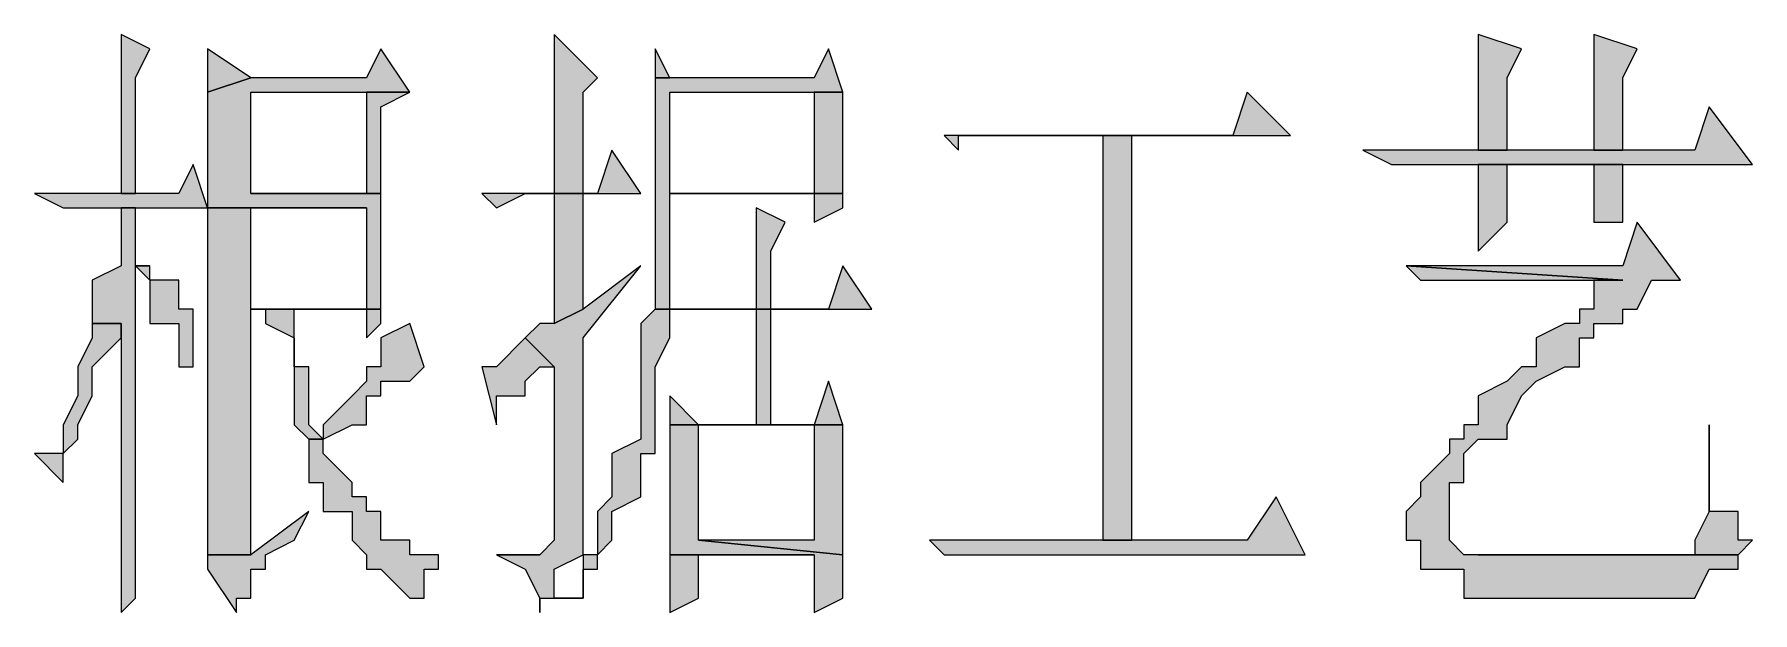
# Model space of a CAD drawing. Header units: millimetres. Extents: x 20 to 821, y 1 to 1134.
# Drawn here: x 612.36 to 633.78, y 519.8 to 527 of the extents above; entities that cross this region are included whole.
import ezdxf

# ---------------------------------------------------------------- set-up
doc = ezdxf.new("R2010")
doc.units = ezdxf.units.MM
doc.layers.add('1', color=7, linetype='Continuous')

msp = doc.modelspace()

# ---------------------------------------------------------------- hatches: boundary and pattern name
h = msp.add_hatch(color=0)
h.dxf.hatch_style = 2
h.paths.add_polyline_path([(613.44, 527.001732), (613.44, 525.021732), (613.62, 525.021732), (613.62, 526.461732), (613.8, 526.821732)])
h = msp.add_hatch(color=0)
h.dxf.hatch_style = 2
h.paths.add_polyline_path([(618.84, 527.001732), (618.84, 525.021732), (619.2, 525.021732), (619.2, 526.281732), (619.38, 526.461732)])
h = msp.add_hatch(color=0)
h.dxf.hatch_style = 2
h.paths.add_polyline_path([(630.36, 527.001732), (630.36, 525.561732), (630.72, 525.561732), (630.72, 526.461732), (630.9, 526.821732)])
h = msp.add_hatch(color=0)
h.dxf.hatch_style = 2
h.paths.add_polyline_path([(631.8, 527.001732), (631.8, 525.561732), (632.16, 525.561732), (632.16, 526.461732), (632.34, 526.821732)])
h = msp.add_hatch(color=0)
h.dxf.hatch_style = 2
h.paths.add_polyline_path([(614.52, 526.821732), (614.52, 526.281732), (615.06, 526.461732)])
h = msp.add_hatch(color=0)
h.dxf.hatch_style = 2
h.paths.add_polyline_path([(616.68, 526.821732), (616.5, 526.461732), (615.06, 526.461732), (614.52, 526.281732), (614.52, 524.841732), (616.5, 524.841732), (616.5, 523.581732), (615.06, 523.581732), (616.68, 523.581732), (616.68, 523.941732), (616.68, 525.021732), (615.06, 525.021732), (615.06, 526.281732), (616.5, 526.281732), (617.04, 526.281732)])
h = msp.add_hatch(color=0)
h.dxf.hatch_style = 2
h.paths.add_polyline_path([(622.26, 526.821732), (622.08, 526.461732), (620.1, 526.461732), (620.1, 526.281732), (620.1, 523.581732), (621.54, 523.581732), (620.28, 523.581732), (620.28, 525.021732), (622.44, 525.021732), (620.28, 525.021732), (620.28, 526.281732), (622.44, 526.281732)])
h = msp.add_hatch(color=0)
h.dxf.hatch_style = 2
h.paths.add_polyline_path([(620.1, 526.821732), (620.1, 526.461732), (620.28, 526.461732)])
h = msp.add_hatch(color=0)
h.dxf.hatch_style = 2
h.paths.add_polyline_path([(617.04, 526.281732), (616.5, 526.281732), (616.5, 525.021732), (615.06, 525.021732), (616.68, 525.021732), (616.68, 526.101732)])
h = msp.add_hatch(color=0)
h.dxf.hatch_style = 2
h.paths.add_polyline_path([(622.44, 526.281732), (622.08, 526.281732), (622.08, 525.021732), (620.28, 525.021732), (622.44, 525.021732)])
h = msp.add_hatch(color=0)
h.dxf.hatch_style = 2
h.paths.add_polyline_path([(627.48, 526.281732), (627.3, 525.741732), (623.7, 525.741732), (623.88, 525.561732), (623.88, 525.741732), (624.24, 525.741732), (628.02, 525.741732)])
h = msp.add_hatch(color=0)
h.dxf.hatch_style = 2
h.paths.add_polyline_path([(633.24, 526.101732), (633.06, 525.561732), (628.92, 525.561732), (629.28, 525.381732), (633.78, 525.381732)])
h = msp.add_hatch(color=0)
h.dxf.hatch_style = 2
h.paths.add_polyline_path([(625.68, 520.701732), (626.04, 520.701732), (626.04, 525.741732), (625.68, 525.741732)])
h = msp.add_hatch(color=0)
h.dxf.hatch_style = 2
h.paths.add_polyline_path([(619.56, 525.561732), (619.38, 525.021732), (617.94, 525.021732), (618.12, 524.841732), (618.48, 525.021732), (619.92, 525.021732)])
h = msp.add_hatch(color=0)
h.dxf.hatch_style = 2
h.paths.add_polyline_path([(614.34, 525.381732), (614.16, 525.021732), (612.36, 525.021732), (612.72, 524.841732), (614.52, 524.841732)])
h = msp.add_hatch(color=0)
h.dxf.hatch_style = 2
h.paths.add_polyline_path([(630.36, 525.381732), (630.36, 524.301732), (630.72, 524.661732), (630.72, 525.381732), (631.8, 525.381732)])
h = msp.add_hatch(color=0)
h.dxf.hatch_style = 2
h.paths.add_polyline_path([(632.16, 525.381732), (630.36, 525.381732), (631.8, 525.381732), (631.8, 524.661732), (632.16, 524.661732)])
h = msp.add_hatch(color=0)
h.dxf.hatch_style = 2
h.paths.add_polyline_path([(619.2, 525.021732), (618.84, 525.021732), (618.84, 523.401732), (619.2, 523.581732)])
h = msp.add_hatch(color=0)
h.dxf.hatch_style = 2
h.paths.add_polyline_path([(622.44, 525.021732), (622.08, 525.021732), (622.08, 524.661732), (622.44, 524.841732)])
h = msp.add_hatch(color=0)
h.dxf.hatch_style = 2
h.paths.add_polyline_path([(613.62, 524.841732), (613.44, 524.841732), (613.44, 524.661732), (613.44, 524.121732), (613.08, 523.941732), (613.08, 523.401732), (613.44, 523.401732), (613.44, 521.061732), (613.44, 520.701732), (613.44, 519.801732), (613.62, 519.981732), (613.62, 524.121732), (613.8, 524.121732), (613.62, 524.121732)])
h = msp.add_hatch(color=0)
h.dxf.hatch_style = 2
h.paths.add_polyline_path([(614.52, 524.841732), (614.52, 520.521732), (615.06, 520.521732), (615.06, 523.581732), (615.24, 523.581732), (616.68, 523.581732), (615.06, 523.581732), (615.06, 524.841732), (616.5, 524.841732)])
h = msp.add_hatch(color=0)
h.dxf.hatch_style = 2
h.paths.add_polyline_path([(621.36, 524.841732), (621.36, 523.581732), (620.28, 523.581732), (621.54, 523.581732), (621.54, 524.301732), (621.72, 524.661732)])
h = msp.add_hatch(color=0)
h.dxf.hatch_style = 2
h.paths.add_polyline_path([(632.34, 524.661732), (632.16, 524.121732), (629.46, 524.121732), (632.16, 523.941732), (631.8, 523.941732), (631.8, 523.581732), (631.62, 523.581732), (631.62, 523.401732), (631.44, 523.401732), (631.08, 523.221732), (631.08, 522.861732), (630.9, 522.861732), (630.72, 522.681732), (630.36, 522.501732), (630.36, 522.141732), (630.18, 522.141732), (630.18, 521.961732), (630, 521.961732), (630, 521.781732), (629.64, 521.421732), (629.64, 521.241732), (629.46, 521.061732), (629.46, 520.701732), (629.64, 520.701732), (629.64, 520.341732), (630, 520.341732), (630.18, 520.341732), (630.18, 519.981732), (633.06, 519.981732), (633.24, 520.341732), (633.6, 520.341732), (633.6, 520.521732), (630.18, 520.521732), (630, 520.701732), (630, 521.421732), (630.18, 521.421732), (630.18, 521.781732), (630.36, 521.961732), (630.72, 521.961732), (630.72, 522.141732), (630.9, 522.501732), (631.08, 522.681732), (631.44, 522.861732), (631.62, 522.861732), (631.62, 523.221732), (631.8, 523.221732), (631.8, 523.401732), (632.16, 523.401732), (632.16, 523.581732), (632.34, 523.581732), (632.52, 523.941732), (632.88, 523.941732)])
h = msp.add_hatch(color=0)
h.dxf.hatch_style = 2
h.paths.add_polyline_path([(613.8, 524.121732), (613.62, 524.121732), (613.8, 523.941732), (613.8, 523.401732), (614.16, 523.401732), (614.16, 522.861732), (614.34, 522.861732), (614.34, 523.581732), (614.16, 523.581732), (614.16, 523.941732), (613.8, 523.941732)])
h = msp.add_hatch(color=0)
h.dxf.hatch_style = 2
h.paths.add_polyline_path([(619.92, 524.121732), (619.2, 523.581732), (618.84, 523.401732), (618.66, 523.401732), (618.48, 523.221732), (618.84, 522.861732), (618.84, 520.701732), (618.66, 520.521732), (618.12, 520.521732), (618.48, 520.341732), (618.66, 519.981732), (618.66, 519.801732), (618.66, 519.981732), (618.84, 519.981732), (618.84, 520.341732), (619.2, 520.521732), (619.2, 520.701732), (619.2, 523.221732)])
h = msp.add_hatch(color=0)
h.dxf.hatch_style = 2
h.paths.add_polyline_path([(622.44, 524.121732), (622.26, 523.581732), (620.1, 523.581732), (619.92, 523.401732), (619.92, 521.961732), (619.56, 521.781732), (619.56, 521.241732), (619.38, 521.061732), (619.38, 520.521732), (619.2, 520.521732), (619.2, 520.341732), (619.2, 519.981732), (618.84, 519.981732), (619.2, 519.981732), (619.2, 520.341732), (619.38, 520.341732), (619.38, 520.521732), (619.56, 520.701732), (619.56, 521.061732), (619.92, 521.241732), (619.92, 521.781732), (620.1, 521.781732), (620.1, 522.861732), (620.28, 523.221732), (620.28, 523.581732), (621.36, 523.581732), (622.8, 523.581732)])
h = msp.add_hatch(color=0)
h.dxf.hatch_style = 2
h.paths.add_polyline_path([(629.46, 524.121732), (629.64, 523.941732), (632.16, 523.941732)])
h = msp.add_hatch(color=0)
h.dxf.hatch_style = 2
h.paths.add_polyline_path([(615.24, 523.581732), (615.24, 523.401732), (615.6, 523.221732), (615.6, 522.141732), (615.78, 521.961732), (615.96, 521.961732), (615.78, 522.141732), (615.78, 522.861732), (615.6, 522.861732), (615.6, 523.581732), (616.5, 523.581732)])
h = msp.add_hatch(color=0)
h.dxf.hatch_style = 2
h.paths.add_polyline_path([(616.68, 523.581732), (615.24, 523.581732), (616.5, 523.581732), (616.5, 523.221732), (616.68, 523.401732)])
h = msp.add_hatch(color=0)
h.dxf.hatch_style = 2
h.paths.add_polyline_path([(621.36, 522.141732), (621.54, 522.141732), (621.54, 523.581732), (621.36, 523.581732)])
h = msp.add_hatch(color=0)
h.dxf.hatch_style = 2
h.paths.add_polyline_path([(613.08, 523.401732), (613.08, 523.221732), (612.9, 522.861732), (612.9, 522.501732), (612.72, 522.141732), (612.72, 521.781732), (612.36, 521.781732), (612.72, 521.421732), (612.72, 521.781732), (612.9, 521.961732), (612.9, 522.141732), (613.08, 522.501732), (613.08, 522.861732), (613.44, 523.221732), (613.44, 523.401732)])
h = msp.add_hatch(color=0)
h.dxf.hatch_style = 2
h.paths.add_polyline_path([(617.04, 523.401732), (616.68, 523.221732), (616.68, 522.861732), (616.5, 522.861732), (616.5, 522.681732), (616.32, 522.501732), (615.96, 522.141732), (615.96, 521.961732), (615.78, 521.961732), (615.78, 521.421732), (615.96, 521.421732), (615.96, 521.061732), (616.32, 521.061732), (616.32, 520.701732), (616.5, 520.521732), (616.5, 520.341732), (616.68, 520.341732), (617.04, 519.981732), (617.22, 519.981732), (617.22, 520.341732), (617.4, 520.341732), (617.4, 520.521732), (617.04, 520.521732), (617.04, 520.701732), (616.68, 520.701732), (616.68, 521.061732), (616.5, 521.061732), (616.5, 521.241732), (616.32, 521.241732), (616.32, 521.421732), (615.96, 521.781732), (615.96, 521.961732), (616.32, 522.141732), (616.5, 522.141732), (616.5, 522.501732), (616.68, 522.501732), (616.68, 522.681732), (617.04, 522.681732), (617.22, 522.861732)])
h = msp.add_hatch(color=0)
h.dxf.hatch_style = 2
h.paths.add_polyline_path([(618.48, 523.221732), (618.12, 522.861732), (617.94, 522.861732), (618.12, 522.141732), (618.12, 522.501732), (618.48, 522.501732), (618.48, 522.681732), (618.66, 522.861732), (618.84, 522.861732)])
h = msp.add_hatch(color=0)
h.dxf.hatch_style = 2
h.paths.add_polyline_path([(622.26, 522.681732), (622.08, 522.141732), (620.28, 522.141732), (620.28, 521.961732), (620.28, 520.521732), (622.08, 520.521732), (622.08, 519.801732), (622.44, 519.981732), (622.44, 520.521732), (620.64, 520.701732), (620.64, 522.141732), (622.08, 522.141732), (622.44, 522.141732)])
h = msp.add_hatch(color=0)
h.dxf.hatch_style = 2
h.paths.add_polyline_path([(620.28, 522.501732), (620.28, 522.141732), (620.64, 522.141732)])
h = msp.add_hatch(color=0)
h.dxf.hatch_style = 2
h.paths.add_polyline_path([(622.44, 522.141732), (622.08, 522.141732), (622.08, 520.701732), (620.64, 520.701732), (622.44, 520.521732)])
h = msp.add_hatch(color=0)
h.dxf.hatch_style = 2
h.paths.add_polyline_path([(633.24, 522.141732), (633.24, 521.061732), (633.06, 520.701732), (633.06, 520.521732), (632.88, 520.521732), (630.36, 520.521732), (633.6, 520.521732), (633.78, 520.701732), (633.6, 520.701732), (633.6, 521.061732), (633.24, 521.061732), (633.24, 521.241732), (633.24, 521.781732)])
h = msp.add_hatch(color=0)
h.dxf.hatch_style = 2
h.paths.add_polyline_path([(627.84, 521.241732), (627.48, 520.701732), (623.52, 520.701732), (623.7, 520.521732), (628.2, 520.521732)])
h = msp.add_hatch(color=0)
h.dxf.hatch_style = 2
h.paths.add_polyline_path([(615.78, 521.061732), (615.06, 520.521732), (614.52, 520.521732), (614.52, 520.341732), (614.88, 519.801732), (614.88, 519.981732), (615.06, 519.981732), (615.06, 520.341732), (615.24, 520.341732), (615.24, 520.521732), (615.6, 520.701732)])
h = msp.add_hatch(color=0)
h.dxf.hatch_style = 2
h.paths.add_polyline_path([(618.12, 520.521732), (618.66, 520.521732), (618.48, 520.521732)])
h = msp.add_hatch(color=0)
h.dxf.hatch_style = 2
h.paths.add_polyline_path([(620.28, 520.521732), (620.28, 519.801732), (620.64, 519.981732), (620.64, 520.521732), (622.08, 520.521732)])

# ---------------------------------------------------------------- linework, layer by layer
at = {"layer": '1', "color": 0, "lineweight": 5}
for points in [[(613.44, 527.001732), (613.44, 525.021732), (613.62, 525.021732), (613.62, 526.461732), (613.8, 526.821732), (613.44, 527.001732)], [(618.84, 527.001732), (618.84, 525.021732), (619.2, 525.021732), (619.2, 526.281732), (619.38, 526.461732), (618.84, 527.001732)], [(630.36, 527.001732), (630.36, 525.561732), (630.72, 525.561732), (630.72, 526.461732), (630.9, 526.821732), (630.36, 527.001732)], [(631.8, 527.001732), (631.8, 525.561732), (632.16, 525.561732), (632.16, 526.461732), (632.34, 526.821732), (631.8, 527.001732)], [(614.52, 526.821732), (614.52, 526.281732), (615.06, 526.461732), (614.52, 526.821732)], [(616.68, 526.821732), (616.5, 526.461732), (615.06, 526.461732), (614.52, 526.281732), (614.52, 524.841732), (616.5, 524.841732), (616.5, 523.581732), (615.06, 523.581732), (616.68, 523.581732), (616.68, 523.941732), (616.68, 525.021732), (615.06, 525.021732), (615.06, 526.281732), (616.5, 526.281732), (617.04, 526.281732), (616.68, 526.821732)], [(622.26, 526.821732), (622.08, 526.461732), (620.1, 526.461732), (620.1, 526.281732), (620.1, 523.581732), (621.54, 523.581732), (620.28, 523.581732), (620.28, 525.021732), (622.44, 525.021732), (620.28, 525.021732), (620.28, 526.281732), (622.44, 526.281732), (622.26, 526.821732)], [(620.1, 526.821732), (620.1, 526.461732), (620.28, 526.461732), (620.1, 526.821732)], [(617.04, 526.281732), (616.5, 526.281732), (616.5, 525.021732), (615.06, 525.021732), (616.68, 525.021732), (616.68, 526.101732), (617.04, 526.281732)], [(622.44, 526.281732), (622.08, 526.281732), (622.08, 525.021732), (620.28, 525.021732), (622.44, 525.021732), (622.44, 526.281732)], [(627.48, 526.281732), (627.3, 525.741732), (623.7, 525.741732), (623.88, 525.561732), (623.88, 525.741732), (624.24, 525.741732), (628.02, 525.741732), (627.48, 526.281732)], [(633.24, 526.101732), (633.06, 525.561732), (628.92, 525.561732), (629.28, 525.381732), (633.78, 525.381732), (633.24, 526.101732)], [(625.68, 520.701732), (626.04, 520.701732), (626.04, 525.741732), (625.68, 525.741732), (625.68, 520.701732)], [(619.56, 525.561732), (619.38, 525.021732), (617.94, 525.021732), (618.12, 524.841732), (618.48, 525.021732), (619.92, 525.021732), (619.56, 525.561732)], [(614.34, 525.381732), (614.16, 525.021732), (612.36, 525.021732), (612.72, 524.841732), (614.52, 524.841732), (614.34, 525.381732)], [(630.36, 525.381732), (630.36, 524.301732), (630.72, 524.661732), (630.72, 525.381732), (631.8, 525.381732), (630.36, 525.381732)], [(632.16, 525.381732), (630.36, 525.381732), (631.8, 525.381732), (631.8, 524.661732), (632.16, 524.661732), (632.16, 525.381732)], [(619.2, 525.021732), (618.84, 525.021732), (618.84, 523.401732), (619.2, 523.581732), (619.2, 525.021732)], [(622.44, 525.021732), (622.08, 525.021732), (622.08, 524.661732), (622.44, 524.841732), (622.44, 525.021732)], [(613.62, 524.841732), (613.44, 524.841732), (613.44, 524.661732), (613.44, 524.121732), (613.08, 523.941732), (613.08, 523.401732), (613.44, 523.401732), (613.44, 521.061732), (613.44, 520.701732), (613.44, 519.801732), (613.62, 519.981732), (613.62, 524.121732), (613.8, 524.121732), (613.62, 524.121732), (613.62, 524.841732)], [(614.52, 524.841732), (614.52, 520.521732), (615.06, 520.521732), (615.06, 523.581732), (615.24, 523.581732), (616.68, 523.581732), (615.06, 523.581732), (615.06, 524.841732), (616.5, 524.841732), (614.52, 524.841732)], [(621.36, 524.841732), (621.36, 523.581732), (620.28, 523.581732), (621.54, 523.581732), (621.54, 524.301732), (621.72, 524.661732), (621.36, 524.841732)], [(632.34, 524.661732), (632.16, 524.121732), (629.46, 524.121732), (632.16, 523.941732), (631.8, 523.941732), (631.8, 523.581732), (631.62, 523.581732), (631.62, 523.401732), (631.44, 523.401732), (631.08, 523.221732), (631.08, 522.861732), (630.9, 522.861732), (630.72, 522.681732), (630.36, 522.501732), (630.36, 522.141732), (630.18, 522.141732), (630.18, 521.961732), (630, 521.961732), (630, 521.781732), (630, 521.781732), (629.64, 521.421732), (629.64, 521.241732), (629.46, 521.061732), (629.46, 520.701732), (629.64, 520.701732), (629.64, 520.341732), (630, 520.341732), (630.18, 520.341732), (630.18, 519.981732), (633.06, 519.981732), (633.24, 520.341732), (633.6, 520.341732), (633.6, 520.521732), (630.18, 520.521732), (630, 520.701732), (630, 521.421732), (630.18, 521.421732), (630.18, 521.781732), (630.36, 521.961732), (630.72, 521.961732), (630.72, 522.141732), (630.9, 522.501732), (631.08, 522.681732), (631.44, 522.861732), (631.62, 522.861732), (631.62, 523.221732), (631.8, 523.221732), (631.8, 523.401732), (632.16, 523.401732), (632.16, 523.581732), (632.34, 523.581732), (632.52, 523.941732), (632.88, 523.941732), (632.34, 524.661732)], [(613.8, 524.121732), (613.62, 524.121732), (613.8, 523.941732), (613.8, 523.401732), (614.16, 523.401732), (614.16, 522.861732), (614.34, 522.861732), (614.34, 523.581732), (614.16, 523.581732), (614.16, 523.941732), (613.8, 523.941732), (613.8, 524.121732)], [(619.92, 524.121732), (619.2, 523.581732), (618.84, 523.401732), (618.66, 523.401732), (618.48, 523.221732), (618.84, 522.861732), (618.84, 520.701732), (618.66, 520.521732), (618.12, 520.521732), (618.48, 520.341732), (618.66, 519.981732), (618.66, 519.801732), (618.66, 519.981732), (618.84, 519.981732), (618.84, 520.341732), (619.2, 520.521732), (619.2, 520.701732), (619.2, 523.221732), (619.92, 524.121732)], [(622.44, 524.121732), (622.26, 523.581732), (620.1, 523.581732), (619.92, 523.401732), (619.92, 521.961732), (619.56, 521.781732), (619.56, 521.241732), (619.38, 521.061732), (619.38, 520.521732), (619.2, 520.521732), (619.2, 520.341732), (619.2, 520.341732), (619.2, 519.981732), (618.84, 519.981732), (619.2, 519.981732), (619.2, 520.341732), (619.38, 520.341732), (619.38, 520.521732), (619.56, 520.701732), (619.56, 521.061732), (619.92, 521.241732), (619.92, 521.781732), (620.1, 521.781732), (620.1, 522.861732), (620.28, 523.221732), (620.28, 523.581732), (621.36, 523.581732), (622.8, 523.581732), (622.44, 524.121732)], [(629.46, 524.121732), (629.64, 523.941732), (632.16, 523.941732), (629.46, 524.121732)], [(615.24, 523.581732), (615.24, 523.401732), (615.6, 523.221732), (615.6, 522.141732), (615.78, 521.961732), (615.96, 521.961732), (615.78, 522.141732), (615.78, 522.861732), (615.6, 522.861732), (615.6, 523.581732), (616.5, 523.581732), (615.24, 523.581732)], [(616.68, 523.581732), (615.24, 523.581732), (616.5, 523.581732), (616.5, 523.221732), (616.68, 523.401732), (616.68, 523.581732)], [(621.36, 522.141732), (621.54, 522.141732), (621.54, 523.581732), (621.36, 523.581732), (621.36, 522.141732)], [(613.08, 523.401732), (613.08, 523.221732), (612.9, 522.861732), (612.9, 522.501732), (612.72, 522.141732), (612.72, 521.781732), (612.36, 521.781732), (612.72, 521.421732), (612.72, 521.781732), (612.9, 521.961732), (612.9, 522.141732), (613.08, 522.501732), (613.08, 522.861732), (613.44, 523.221732), (613.44, 523.221732), (613.44, 523.401732), (613.08, 523.401732)], [(617.04, 523.401732), (616.68, 523.221732), (616.68, 522.861732), (616.5, 522.861732), (616.5, 522.681732), (616.32, 522.501732), (615.96, 522.141732), (615.96, 521.961732), (615.78, 521.961732), (615.78, 521.421732), (615.96, 521.421732), (615.96, 521.061732), (616.32, 521.061732), (616.32, 520.701732), (616.5, 520.521732), (616.5, 520.521732), (616.5, 520.341732), (616.68, 520.341732), (617.04, 519.981732), (617.22, 519.981732), (617.22, 520.341732), (617.4, 520.341732), (617.4, 520.521732), (617.04, 520.521732), (617.04, 520.701732), (616.68, 520.701732), (616.68, 521.061732), (616.5, 521.061732), (616.5, 521.241732), (616.32, 521.241732), (616.32, 521.421732), (615.96, 521.781732), (615.96, 521.961732), (616.32, 522.141732), (616.5, 522.141732), (616.5, 522.501732), (616.68, 522.501732), (616.68, 522.681732), (617.04, 522.681732), (617.22, 522.861732), (617.04, 523.401732)], [(618.48, 523.221732), (618.12, 522.861732), (617.94, 522.861732), (618.12, 522.141732), (618.12, 522.501732), (618.48, 522.501732), (618.48, 522.681732), (618.66, 522.861732), (618.84, 522.861732), (618.48, 523.221732)], [(622.26, 522.681732), (622.08, 522.141732), (620.28, 522.141732), (620.28, 521.961732), (620.28, 520.521732), (622.08, 520.521732), (622.08, 519.801732), (622.44, 519.981732), (622.44, 520.521732), (620.64, 520.701732), (620.64, 522.141732), (622.08, 522.141732), (622.44, 522.141732), (622.26, 522.681732)], [(620.28, 522.501732), (620.28, 522.141732), (620.64, 522.141732), (620.28, 522.501732)], [(622.44, 522.141732), (622.08, 522.141732), (622.08, 520.701732), (620.64, 520.701732), (622.44, 520.521732), (622.44, 522.141732)], [(633.24, 522.141732), (633.24, 521.061732), (633.06, 520.701732), (633.06, 520.521732), (632.88, 520.521732), (630.36, 520.521732), (633.6, 520.521732), (633.78, 520.701732), (633.6, 520.701732), (633.6, 521.061732), (633.24, 521.061732), (633.24, 521.241732), (633.24, 521.781732), (633.24, 521.781732), (633.24, 522.141732)], [(627.84, 521.241732), (627.48, 520.701732), (623.52, 520.701732), (623.7, 520.521732), (628.2, 520.521732), (627.84, 521.241732)], [(615.78, 521.061732), (615.06, 520.521732), (614.52, 520.521732), (614.52, 520.341732), (614.88, 519.801732), (614.88, 519.981732), (615.06, 519.981732), (615.06, 520.341732), (615.24, 520.341732), (615.24, 520.521732), (615.6, 520.701732), (615.78, 521.061732)], [(618.12, 520.521732), (618.66, 520.521732), (618.48, 520.521732), (618.12, 520.521732)], [(620.28, 520.521732), (620.28, 519.801732), (620.64, 519.981732), (620.64, 520.521732), (622.08, 520.521732), (620.28, 520.521732)]]:
    msp.add_lwpolyline(points, dxfattribs=at)

doc.saveas('drawing.dxf')
